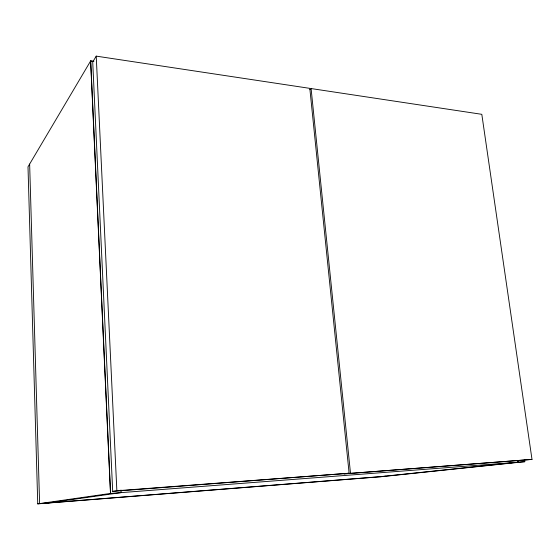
<?xml version="1.0" encoding="UTF-8"?>
<svg xmlns="http://www.w3.org/2000/svg" width="560" height="560" viewBox="0 0 560 560"><rect width="100%" height="100%" fill="white"/><g stroke="black" fill="none" stroke-linecap="round" stroke-linejoin="round"><path stroke-width="0.84" d="M93.877 61.348L90.692 60.872L28 166.838L37.751 503.867L381.836 476.651L524.797 461.678L524.552 459.949M96.229 56.133L92.722 61.999L112.693 491.386L349.118 473.228L309.813 88.361L96.229 56.133L116.865 490.763L112.693 491.386M309.883 89.635L311.094 88.557L481.81 114.317L532 459.417L344.029 473.879L532 459.417M37.751 503.867L110.586 493.43L90.692 60.872M47.957 502.943L121.1 492.625L120.974 490.007M379.939 476.7L518.28 462.182L518.035 460.446M385.672 476.252L39.606 503.601L29.638 164.066M524.797 461.678L110.481 493.444L90.601 61.026L92.988 61.376M116.865 490.763L349.118 473.228M524.349 459.97L524.601 461.699M517.839 460.467L518.084 462.196M311.094 88.557L350.49 473.123"/></g></svg>
